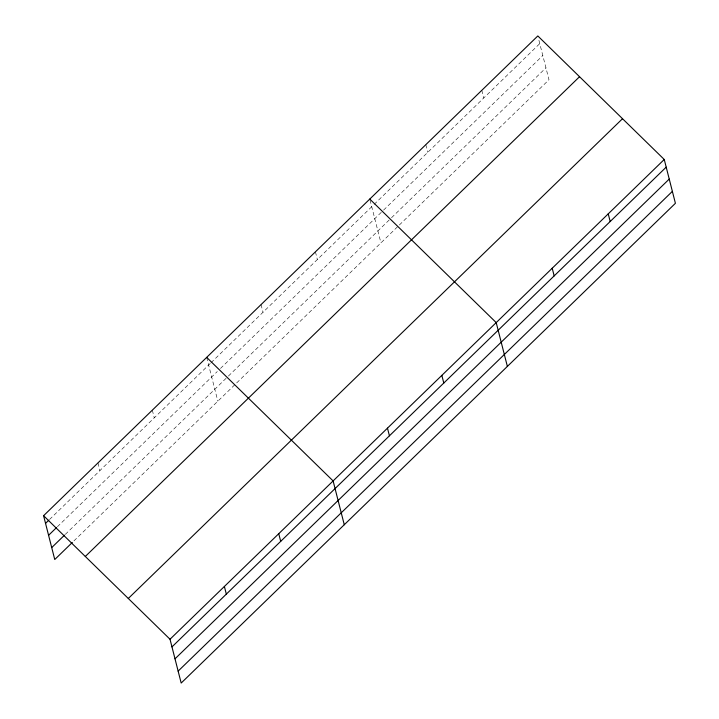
<?xml version="1.0" encoding="UTF-8"?>
<svg xmlns="http://www.w3.org/2000/svg" width="719" height="719" viewBox="0 0 719 719"><rect width="100%" height="100%" fill="white"/><g stroke="black" fill="none" stroke-linecap="round" stroke-linejoin="round"><path stroke-width="0.54" stroke-dasharray="3.6 2.7" d="M49.539 519.486L210.236 363.499M211.035 362.718L373.332 205.176M374.132 204.403L539.771 43.616M57.376 526.757L217.273 371.543M220.472 368.443L382.778 210.892M383.578 210.11L542.809 55.543M65.303 534.397L227.599 376.846M228.399 376.073L390.714 218.522M391.513 217.74L545.946 67.829M73.94 540.886L398.551 225.784M399.351 225.011L548.983 79.755L538.792 39.779M481.802 90.324L483.761 97.982M425.792 144.699L427.742 152.356M370.024 200.026L380.944 242.878M315.416 251.839L317.367 259.505M261.051 304.613L263.001 312.28M206.686 357.388L217.848 401.193M152.32 410.163L154.27 417.82M97.955 462.928L99.905 470.594"/><path stroke-width="1.08" d="M43.589 515.703L537.821 35.95L664.248 159.483L675.411 203.297L181.179 683.05L170.017 639.245L43.589 515.703L54.752 559.517L72.34 542.441M45.54 523.369L48.739 520.268M48.586 535.296L56.576 527.539M51.714 547.581L64.503 535.17M85.309 556.47L579.541 76.717M128.297 598.478L622.528 118.716M170.017 639.245L664.248 159.483M171.967 646.902L666.198 167.15M175.005 658.829L669.236 179.076M178.141 671.124L672.373 191.371M369.782 199.064L496.209 322.606L507.371 366.411M206.686 357.388L333.113 480.921L344.275 524.735M608.229 213.858L610.188 221.524M552.219 268.232L554.169 275.889M441.843 375.372L443.794 383.038M387.478 428.147L389.428 435.813M278.747 533.696L280.698 541.362M224.382 586.47L226.332 594.128"/></g></svg>
